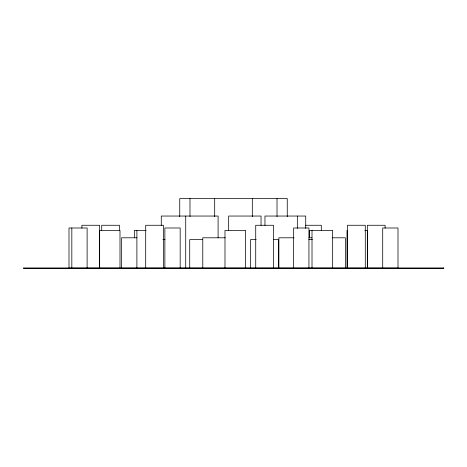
<?xml version="1.0" encoding="UTF-8"?>
<svg xmlns="http://www.w3.org/2000/svg" width="467" height="467" viewBox="0 0 467 467"><rect width="100%" height="100%" fill="white"/><g stroke="black" fill="none" stroke-linecap="round" stroke-linejoin="round"><path stroke-width="0.7" d="M305.669 225.269L321.302 225.269L321.302 230.359M146.153 230.406L134.338 230.406L134.338 237.674M364.803 230.406L367.652 230.406L367.652 268.21M136.895 237.796L121.63 237.796L121.63 268.21L202.585 268.21M225.31 237.796L202.777 237.796L202.777 268.21L250.254 268.21M294.146 237.796L278.881 237.796L278.881 268.21M309.008 237.796L311.915 237.796M332.282 237.796L345.37 237.796L345.37 268.21L250.481 268.21L250.481 239.641L256.196 239.641M162.878 239.641L165.02 239.641M202.585 239.641L189.719 239.641L189.719 268.21M273.347 239.641L278.35 239.641L278.35 268.21M308.856 239.641L312.429 239.641M385.1 228.176L385.1 225.269L367.331 225.269L367.331 268.21M382.707 268.21L382.707 227.989L398.001 227.989L398.001 268.21L347.524 268.21L347.524 225.269L365.293 225.269L365.293 268.21M347.004 230.406L347.004 268.21M332.662 268.21L332.662 230.406L309.458 230.406L309.458 237.674M312.014 230.406L312.014 268.21M308.938 268.21L308.938 227.989L293.644 227.989L293.644 268.21M305.722 228.363L305.722 216.046L264.958 216.046L264.958 225.462M297.339 216.046L297.339 228.363M287.258 216.676L287.258 198.528L179.742 198.528L179.742 216.676M277.019 198.528L277.019 216.676M273.493 268.21L273.493 225.269L255.723 225.269L255.723 268.21M261.047 225.462L261.047 216.046L228.667 216.046L228.667 230.535M252.314 198.528L252.314 216.676M245.63 268.21L245.63 230.406L224.983 230.406L224.983 268.21M218.101 237.779L218.101 216.046L161.278 216.046L161.278 225.462M214.686 198.528L214.686 216.676M189.981 198.528L189.981 216.676M185.72 216.046L185.72 268.21M180.169 268.21L180.169 227.989L164.874 227.989L164.874 268.21M163.468 268.21L163.468 225.269L145.698 225.269L145.698 268.21M136.895 230.406L136.895 268.21M119.476 230.359L119.476 225.269L101.707 225.269L101.707 230.359M99.669 268.21L99.669 225.269L81.9 225.269L81.9 228.176M99.348 268.21L99.348 230.406L119.996 230.406L119.996 268.21L68.999 268.21L68.999 227.989L87.113 227.989L87.113 268.21M71.825 227.989L71.825 268.21M443.65 267.947L23.35 267.947L23.35 268.472L443.65 268.472L443.65 267.947"/></g></svg>
